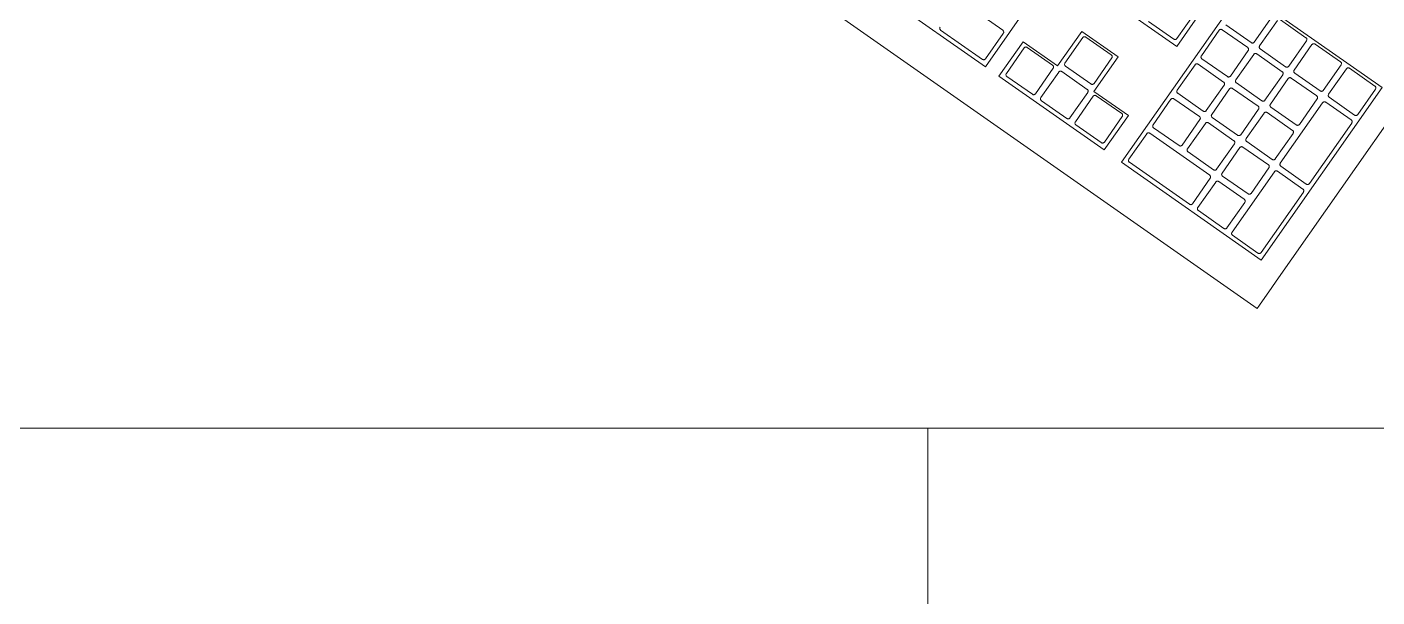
# Model space of a CAD drawing. Header units: inches. Extents: x 1 to 4637, y -664 to 702.
# Drawn here: x 2210.29 to 2234.27, y 376.42 to 386.54 of the extents above; entities that cross this region are included whole.
import ezdxf

# ---------------------------------------------------------------- set-up
doc = ezdxf.new("R2010")
doc.units = ezdxf.units.IN
doc.header["$MEASUREMENT"] = 0
doc.layers.add('I-FURN', color=30, linetype='Continuous', lineweight=9)

# ---------------------------------------------------------------- blocks, each defined once
blk = doc.blocks.new('Desk - Group 1 - No Side Chairs-2319773-New Construction - Tel_Data_Elec Plan')
at = {"layer": 'I-FURN'}
for p, q in [((20, 36), (20, 0)), ((20, 0), (9.648, 0)), ((9.648, 0), (72, 0)), ((14.109, -2.181), (14.15, -2.123)), ((28.985, -12.511), (14.15, -2.123)), ((13.887, -2.498), (14.109, -2.181)), ((10.677, -7.082), (13.811, -2.607)), ((13.811, -2.607), (13.887, -2.498)), ((11.93, -6.048), (14.075, -2.984)), ((13.327, -4.19), (14.079, -3.116)), ((14.075, -2.984), (16.558, -4.723)), ((14.134, -3.107), (14.585, -3.423)), ((14.595, -3.478), (13.843, -4.552)), ((14.369, -4.007), (14.685, -3.554)), ((14.74, -3.545), (15.192, -3.861)), ((14.83, -4.378), (14.378, -4.062)), ((15.201, -3.916), (14.885, -4.368)), ((14.981, -4.436), (15.298, -3.984)), ((15.353, -3.974), (16.417, -4.719)), ((13.788, -4.561), (13.336, -4.245)), ((13.94, -4.619), (14.256, -4.167)), ((14.311, -4.158), (14.762, -4.474)), ((12.469, -5.416), (13.221, -4.342)), ((13.275, -4.332), (13.727, -4.648)), ((14.772, -4.529), (14.456, -4.981)), ((16.055, -5.236), (14.991, -4.491)), ((13.737, -4.703), (12.985, -5.777)), ((13.51, -5.232), (13.827, -4.78)), ((13.882, -4.77), (14.333, -5.086)), ((14.401, -4.99), (13.949, -4.674)), ((16.558, -4.723), (14.413, -7.787)), ((14.552, -5.048), (14.869, -4.596)), ((14.924, -4.587), (15.375, -4.903)), ((16.427, -4.774), (16.11, -5.226)), ((15.385, -4.958), (15.068, -5.41)), ((15.165, -5.478), (15.482, -5.025)), ((15.536, -5.016), (15.988, -5.332)), ((16.436, -5.55), (16.865, -4.938)), ((16.865, -4.938), (18.735, -6.247)), ((14.343, -5.141), (14.026, -5.593)), ((14.123, -5.661), (14.44, -5.209)), ((14.495, -5.199), (14.946, -5.515)), ((15.013, -5.419), (14.562, -5.103)), ((16.545, -5.531), (16.862, -5.079)), ((16.917, -5.069), (17.368, -5.385)), ((12.93, -5.787), (12.478, -5.471)), ((13.081, -5.845), (13.398, -5.393)), ((13.453, -5.383), (13.904, -5.699)), ((13.972, -5.603), (13.52, -5.287)), ((15.998, -5.387), (15.681, -5.839)), ((17.378, -5.44), (17.061, -5.892)), ((17.158, -5.96), (17.475, -5.508)), ((17.53, -5.498), (17.981, -5.814)), ((12.046, -6.02), (12.363, -5.567)), ((12.417, -5.558), (12.869, -5.874)), ((13.914, -5.754), (13.597, -6.206)), ((14.584, -6.032), (14.133, -5.716)), ((14.956, -5.57), (14.639, -6.023)), ((14.736, -6.09), (15.053, -5.638)), ((15.107, -5.628), (15.559, -5.945)), ((15.626, -5.849), (15.175, -5.532)), ((17.049, -5.979), (16.436, -5.55)), ((17.007, -5.902), (16.555, -5.586)), ((12.879, -5.929), (12.562, -6.381)), ((13.03, -5.987), (13.482, -6.303)), ((13.543, -6.216), (13.091, -5.9)), ((13.694, -6.274), (14.011, -5.822)), ((14.066, -5.812), (14.517, -6.128)), ((16.619, -6.592), (17.049, -5.979)), ((17.991, -5.869), (17.674, -6.321)), ((17.771, -6.389), (18.088, -5.937)), ((18.142, -5.927), (18.594, -6.243)), ((14.413, -7.787), (11.93, -6.048)), ((12.507, -6.391), (12.056, -6.074)), ((12.659, -6.449), (12.975, -5.996)), ((14.527, -6.183), (14.21, -6.635)), ((15.197, -6.461), (14.746, -6.145)), ((15.569, -5.999), (15.252, -6.452)), ((16.729, -6.573), (17.046, -6.121)), ((17.101, -6.111), (17.552, -6.427)), ((17.619, -6.331), (17.168, -6.015)), ((13.491, -6.358), (13.175, -6.81)), ((13.271, -6.878), (13.588, -6.426)), ((13.643, -6.416), (14.094, -6.732)), ((14.155, -6.645), (13.704, -6.329)), ((14.307, -6.703), (14.624, -6.251)), ((14.678, -6.241), (15.13, -6.557)), ((16.832, -9.48), (18.977, -6.417)), ((17.694, -6.431), (17.264, -7.044)), ((18.306, -6.86), (17.694, -6.431)), ((18.232, -6.76), (17.781, -6.444)), ((18.604, -6.298), (18.287, -6.75)), ((18.735, -6.247), (18.306, -6.86)), ((18.977, -6.417), (28.201, -12.875)), ((13.12, -6.82), (12.668, -6.504)), ((15.14, -6.612), (14.823, -7.064)), ((17.264, -7.044), (16.619, -6.592)), ((17.19, -6.944), (16.739, -6.628)), ((17.562, -6.482), (17.245, -6.934)), ((18.658, -7.01), (18.974, -6.558)), ((19.029, -6.548), (19.771, -7.068)), ((13.733, -7.249), (13.281, -6.933)), ((14.104, -6.787), (13.787, -7.239)), ((13.884, -7.307), (14.201, -6.855)), ((14.256, -6.845), (14.707, -7.161)), ((14.768, -7.074), (14.317, -6.758)), ((14.72, -8.001), (15.578, -6.776)), ((15.258, -7.369), (15.575, -6.917)), ((15.578, -6.776), (17.448, -8.086)), ((15.63, -6.907), (16.081, -7.223)), ((19.409, -7.584), (18.667, -7.065))]:
    blk.add_line(p, q, dxfattribs=at)
for points in [[(14.079, -3.116), (14.081, -3.113), (14.087, -3.107), (14.098, -3.101), (14.11, -3.099), (14.123, -3.101), (14.13, -3.104), (14.134, -3.107)], [(14.685, -3.554), (14.688, -3.551), (14.693, -3.545), (14.704, -3.539), (14.717, -3.537), (14.729, -3.539), (14.737, -3.542), (14.74, -3.545)], [(15.298, -3.984), (15.3, -3.98), (15.306, -3.974), (15.317, -3.968), (15.329, -3.966), (15.342, -3.968), (15.349, -3.971), (15.353, -3.974)], [(14.256, -4.167), (14.259, -4.164), (14.264, -4.158), (14.275, -4.152), (14.288, -4.15), (14.3, -4.152), (14.308, -4.155), (14.311, -4.158)], [(13.221, -4.342), (13.223, -4.339), (13.229, -4.333), (13.24, -4.327), (13.252, -4.325), (13.265, -4.326), (13.272, -4.33), (13.275, -4.332)], [(13.843, -4.552), (13.84, -4.555), (13.835, -4.561), (13.824, -4.567), (13.811, -4.569), (13.799, -4.567), (13.791, -4.564), (13.788, -4.561)], [(14.885, -4.368), (14.882, -4.371), (14.876, -4.377), (14.865, -4.383), (14.853, -4.385), (14.841, -4.384), (14.833, -4.38), (14.83, -4.378)], [(13.827, -4.78), (13.829, -4.777), (13.835, -4.771), (13.846, -4.765), (13.859, -4.763), (13.871, -4.764), (13.879, -4.768), (13.882, -4.77)], [(14.869, -4.596), (14.871, -4.593), (14.877, -4.587), (14.888, -4.581), (14.9, -4.579), (14.913, -4.581), (14.92, -4.584), (14.924, -4.587)], [(14.456, -4.981), (14.453, -4.984), (14.447, -4.99), (14.436, -4.996), (14.424, -4.998), (14.412, -4.996), (14.404, -4.993), (14.401, -4.99)], [(15.482, -5.025), (15.484, -5.022), (15.49, -5.016), (15.501, -5.01), (15.513, -5.008), (15.526, -5.01), (15.533, -5.013), (15.536, -5.016)], [(14.44, -5.209), (14.442, -5.206), (14.448, -5.2), (14.459, -5.194), (14.471, -5.192), (14.484, -5.193), (14.491, -5.197), (14.495, -5.199)], [(16.11, -5.226), (16.108, -5.229), (16.102, -5.235), (16.091, -5.241), (16.079, -5.244), (16.066, -5.242), (16.059, -5.238), (16.055, -5.236)], [(16.862, -5.079), (16.864, -5.075), (16.87, -5.069), (16.881, -5.063), (16.894, -5.061), (16.906, -5.063), (16.914, -5.067), (16.917, -5.069)], [(13.398, -5.393), (13.4, -5.389), (13.406, -5.383), (13.417, -5.378), (13.429, -5.375), (13.442, -5.377), (13.449, -5.381), (13.453, -5.383)], [(15.068, -5.41), (15.066, -5.413), (15.06, -5.419), (15.049, -5.425), (15.037, -5.427), (15.024, -5.425), (15.017, -5.422), (15.013, -5.419)], [(17.475, -5.508), (17.477, -5.504), (17.483, -5.498), (17.494, -5.493), (17.506, -5.49), (17.519, -5.492), (17.526, -5.496), (17.53, -5.498)], [(12.363, -5.567), (12.365, -5.564), (12.371, -5.558), (12.382, -5.552), (12.394, -5.55), (12.406, -5.552), (12.414, -5.555), (12.417, -5.558)], [(14.026, -5.593), (14.024, -5.597), (14.018, -5.603), (14.007, -5.609), (13.995, -5.611), (13.983, -5.609), (13.975, -5.606), (13.972, -5.603)], [(15.053, -5.638), (15.055, -5.635), (15.061, -5.629), (15.072, -5.623), (15.084, -5.621), (15.097, -5.622), (15.104, -5.626), (15.107, -5.628)], [(12.985, -5.777), (12.982, -5.781), (12.977, -5.786), (12.966, -5.792), (12.953, -5.795), (12.941, -5.793), (12.933, -5.789), (12.93, -5.787)], [(12.975, -5.996), (12.978, -5.993), (12.983, -5.987), (12.994, -5.981), (13.007, -5.979), (13.019, -5.981), (13.027, -5.984), (13.03, -5.987)], [(14.011, -5.822), (14.013, -5.818), (14.019, -5.812), (14.03, -5.807), (14.042, -5.804), (14.055, -5.806), (14.062, -5.81), (14.066, -5.812)], [(15.681, -5.839), (15.679, -5.842), (15.673, -5.848), (15.662, -5.854), (15.65, -5.856), (15.637, -5.855), (15.63, -5.851), (15.626, -5.849)], [(17.061, -5.892), (17.059, -5.896), (17.053, -5.902), (17.042, -5.907), (17.03, -5.91), (17.018, -5.908), (17.01, -5.904), (17.007, -5.902)], [(18.088, -5.937), (18.09, -5.933), (18.096, -5.927), (18.107, -5.922), (18.119, -5.919), (18.132, -5.921), (18.139, -5.925), (18.142, -5.927)], [(13.597, -6.206), (13.595, -6.21), (13.589, -6.216), (13.578, -6.221), (13.566, -6.224), (13.554, -6.222), (13.546, -6.218), (13.543, -6.216)], [(14.639, -6.023), (14.637, -6.026), (14.631, -6.032), (14.62, -6.038), (14.608, -6.04), (14.595, -6.038), (14.588, -6.035), (14.584, -6.032)], [(14.624, -6.251), (14.626, -6.247), (14.632, -6.241), (14.643, -6.236), (14.655, -6.233), (14.667, -6.235), (14.675, -6.239), (14.678, -6.241)], [(17.046, -6.121), (17.048, -6.117), (17.054, -6.111), (17.065, -6.105), (17.077, -6.103), (17.09, -6.105), (17.097, -6.108), (17.101, -6.111)], [(12.562, -6.381), (12.56, -6.384), (12.554, -6.39), (12.543, -6.396), (12.531, -6.398), (12.518, -6.397), (12.51, -6.393), (12.507, -6.391)], [(13.588, -6.426), (13.59, -6.422), (13.596, -6.416), (13.607, -6.41), (13.619, -6.408), (13.632, -6.41), (13.639, -6.413), (13.643, -6.416)], [(15.252, -6.452), (15.25, -6.455), (15.244, -6.461), (15.233, -6.467), (15.221, -6.469), (15.208, -6.467), (15.201, -6.464), (15.197, -6.461)], [(17.674, -6.321), (17.672, -6.325), (17.666, -6.331), (17.655, -6.337), (17.643, -6.339), (17.63, -6.337), (17.623, -6.333), (17.619, -6.331)], [(14.21, -6.635), (14.208, -6.639), (14.202, -6.645), (14.191, -6.65), (14.179, -6.653), (14.166, -6.651), (14.159, -6.647), (14.155, -6.645)], [(18.974, -6.558), (18.977, -6.554), (18.983, -6.548), (18.994, -6.543), (19.006, -6.54), (19.018, -6.542), (19.026, -6.546), (19.029, -6.548)], [(13.175, -6.81), (13.172, -6.813), (13.167, -6.819), (13.156, -6.825), (13.143, -6.827), (13.131, -6.826), (13.123, -6.822), (13.12, -6.82)], [(14.201, -6.855), (14.203, -6.851), (14.209, -6.845), (14.22, -6.839), (14.232, -6.837), (14.245, -6.839), (14.252, -6.843), (14.256, -6.845)], [(15.575, -6.917), (15.577, -6.914), (15.583, -6.908), (15.594, -6.902), (15.606, -6.9), (15.619, -6.901), (15.626, -6.905), (15.63, -6.907)], [(17.245, -6.934), (17.243, -6.937), (17.237, -6.943), (17.226, -6.949), (17.214, -6.951), (17.201, -6.95), (17.194, -6.946), (17.19, -6.944)], [(18.287, -6.75), (18.285, -6.754), (18.279, -6.76), (18.268, -6.766), (18.255, -6.768), (18.243, -6.766), (18.235, -6.762), (18.232, -6.76)], [(14.823, -7.064), (14.821, -7.068), (14.815, -7.074), (14.804, -7.08), (14.792, -7.082), (14.779, -7.08), (14.771, -7.076), (14.768, -7.074)]]:
    blk.add_open_spline(points, degree=3, dxfattribs=at)
for points, knots in [([(14.585, -3.423), (14.588, -3.425), (14.594, -3.431), (14.601, -3.444), (14.603, -3.461), (14.598, -3.473), (14.595, -3.478)], [0, 0, 0, 0, 0.2, 0.4, 0.7, 1, 1, 1, 1]), ([(14.378, -4.062), (14.375, -4.059), (14.369, -4.053), (14.362, -4.04), (14.36, -4.024), (14.365, -4.012), (14.369, -4.007)], [0, 0, 0, 0, 0.2, 0.4, 0.7, 1, 1, 1, 1]), ([(15.192, -3.861), (15.195, -3.863), (15.201, -3.869), (15.208, -3.882), (15.209, -3.899), (15.205, -3.911), (15.201, -3.916)], [0, 0, 0, 0, 0.2, 0.4, 0.7, 1, 1, 1, 1]), ([(13.336, -4.245), (13.333, -4.243), (13.327, -4.237), (13.32, -4.224), (13.319, -4.207), (13.323, -4.195), (13.327, -4.19)], [0, 0, 0, 0, 0.2, 0.4, 0.7, 1, 1, 1, 1]), ([(14.762, -4.474), (14.766, -4.476), (14.772, -4.482), (14.779, -4.495), (14.78, -4.512), (14.776, -4.523), (14.772, -4.529)], [0, 0, 0, 0, 0.2, 0.4, 0.7, 1, 1, 1, 1]), ([(14.991, -4.491), (14.988, -4.488), (14.982, -4.482), (14.975, -4.469), (14.973, -4.453), (14.978, -4.441), (14.981, -4.436)], [0, 0, 0, 0, 0.2, 0.4, 0.7, 1, 1, 1, 1]), ([(13.727, -4.648), (13.73, -4.651), (13.736, -4.657), (13.743, -4.67), (13.745, -4.686), (13.74, -4.698), (13.737, -4.703)], [0, 0, 0, 0, 0.2, 0.4, 0.7, 1, 1, 1, 1]), ([(13.949, -4.674), (13.946, -4.672), (13.94, -4.666), (13.933, -4.653), (13.931, -4.636), (13.936, -4.624), (13.94, -4.619)], [0, 0, 0, 0, 0.2, 0.4, 0.7, 1, 1, 1, 1]), ([(16.417, -4.719), (16.42, -4.721), (16.426, -4.727), (16.433, -4.74), (16.435, -4.757), (16.43, -4.769), (16.427, -4.774)], [0, 0, 0, 0, 0.2, 0.4, 0.7, 1, 1, 1, 1]), ([(15.375, -4.903), (15.379, -4.905), (15.385, -4.911), (15.391, -4.924), (15.393, -4.941), (15.388, -4.953), (15.385, -4.958)], [0, 0, 0, 0, 0.2, 0.4, 0.7, 1, 1, 1, 1]), ([(13.52, -5.287), (13.517, -5.285), (13.511, -5.279), (13.505, -5.269), (13.503, -5.258), (13.503, -5.246), (13.507, -5.237), (13.51, -5.232)], [0, 0, 0, 0, 0.2, 0.4, 0.55, 0.7, 1, 1, 1, 1]), ([(14.333, -5.086), (14.337, -5.089), (14.343, -5.095), (14.35, -5.108), (14.351, -5.124), (14.347, -5.136), (14.343, -5.141)], [0, 0, 0, 0, 0.2, 0.4, 0.7, 1, 1, 1, 1]), ([(14.562, -5.103), (14.559, -5.101), (14.553, -5.095), (14.546, -5.082), (14.544, -5.065), (14.549, -5.054), (14.552, -5.048)], [0, 0, 0, 0, 0.2, 0.4, 0.7, 1, 1, 1, 1]), ([(12.478, -5.471), (12.475, -5.468), (12.469, -5.462), (12.463, -5.452), (12.461, -5.442), (12.462, -5.43), (12.465, -5.421), (12.469, -5.416)], [0, 0, 0, 0, 0.2, 0.4, 0.55, 0.7, 1, 1, 1, 1]), ([(14.946, -5.515), (14.95, -5.518), (14.956, -5.524), (14.962, -5.537), (14.964, -5.554), (14.959, -5.565), (14.956, -5.57)], [0, 0, 0, 0, 0.2, 0.4, 0.7, 1, 1, 1, 1]), ([(15.175, -5.532), (15.171, -5.53), (15.165, -5.524), (15.158, -5.511), (15.157, -5.494), (15.161, -5.483), (15.165, -5.478)], [0, 0, 0, 0, 0.2, 0.4, 0.7, 1, 1, 1, 1]), ([(15.988, -5.332), (15.991, -5.334), (15.997, -5.34), (16.004, -5.353), (16.006, -5.37), (16.001, -5.382), (15.998, -5.387)], [0, 0, 0, 0, 0.2, 0.4, 0.7, 1, 1, 1, 1]), ([(17.368, -5.385), (17.372, -5.388), (17.378, -5.393), (17.385, -5.406), (17.386, -5.423), (17.382, -5.435), (17.378, -5.44)], [0, 0, 0, 0, 0.2, 0.4, 0.7, 1, 1, 1, 1]), ([(13.904, -5.699), (13.908, -5.702), (13.914, -5.707), (13.919, -5.718), (13.921, -5.728), (13.921, -5.74), (13.918, -5.749), (13.914, -5.754)], [0, 0, 0, 0, 0.2, 0.4, 0.55, 0.7, 1, 1, 1, 1]), ([(14.133, -5.716), (14.129, -5.714), (14.123, -5.708), (14.118, -5.698), (14.116, -5.687), (14.116, -5.675), (14.12, -5.666), (14.123, -5.661)], [0, 0, 0, 0, 0.2, 0.4, 0.55, 0.7, 1, 1, 1, 1]), ([(16.555, -5.586), (16.552, -5.583), (16.546, -5.578), (16.539, -5.565), (16.537, -5.548), (16.542, -5.536), (16.545, -5.531)], [0, 0, 0, 0, 0.2, 0.4, 0.7, 1, 1, 1, 1]), ([(12.869, -5.874), (12.872, -5.876), (12.878, -5.882), (12.884, -5.892), (12.886, -5.903), (12.886, -5.915), (12.882, -5.924), (12.879, -5.929)], [0, 0, 0, 0, 0.2, 0.4, 0.55, 0.7, 1, 1, 1, 1]), ([(13.091, -5.9), (13.088, -5.897), (13.082, -5.891), (13.076, -5.881), (13.074, -5.871), (13.074, -5.859), (13.078, -5.85), (13.081, -5.845)], [0, 0, 0, 0, 0.2, 0.4, 0.55, 0.7, 1, 1, 1, 1]), ([(15.559, -5.945), (15.562, -5.947), (15.568, -5.953), (15.575, -5.966), (15.577, -5.983), (15.572, -5.994), (15.569, -5.999)], [0, 0, 0, 0, 0.2, 0.4, 0.7, 1, 1, 1, 1]), ([(17.168, -6.015), (17.164, -6.012), (17.158, -6.007), (17.152, -5.994), (17.15, -5.977), (17.155, -5.965), (17.158, -5.96)], [0, 0, 0, 0, 0.2, 0.4, 0.7, 1, 1, 1, 1]), ([(17.981, -5.814), (17.985, -5.817), (17.991, -5.822), (17.997, -5.835), (17.999, -5.852), (17.994, -5.864), (17.991, -5.869)], [0, 0, 0, 0, 0.2, 0.4, 0.7, 1, 1, 1, 1]), ([(12.056, -6.074), (12.052, -6.072), (12.046, -6.066), (12.041, -6.056), (12.039, -6.046), (12.039, -6.033), (12.042, -6.025), (12.046, -6.02)], [0, 0, 0, 0, 0.2, 0.4, 0.55, 0.7, 1, 1, 1, 1]), ([(14.517, -6.128), (14.521, -6.131), (14.527, -6.136), (14.532, -6.147), (14.534, -6.157), (14.534, -6.169), (14.53, -6.178), (14.527, -6.183)], [0, 0, 0, 0, 0.2, 0.4, 0.55, 0.7, 1, 1, 1, 1]), ([(14.746, -6.145), (14.742, -6.143), (14.736, -6.137), (14.731, -6.127), (14.729, -6.117), (14.729, -6.104), (14.732, -6.095), (14.736, -6.09)], [0, 0, 0, 0, 0.2, 0.4, 0.55, 0.7, 1, 1, 1, 1]), ([(12.668, -6.504), (12.665, -6.501), (12.659, -6.495), (12.653, -6.485), (12.651, -6.475), (12.652, -6.462), (12.655, -6.454), (12.659, -6.449)], [0, 0, 0, 0, 0.2, 0.4, 0.55, 0.7, 1, 1, 1, 1]), ([(13.482, -6.303), (13.485, -6.305), (13.491, -6.311), (13.496, -6.321), (13.499, -6.332), (13.498, -6.344), (13.495, -6.353), (13.491, -6.358)], [0, 0, 0, 0, 0.2, 0.4, 0.55, 0.7, 1, 1, 1, 1]), ([(13.704, -6.329), (13.7, -6.326), (13.694, -6.321), (13.689, -6.31), (13.687, -6.3), (13.687, -6.288), (13.691, -6.279), (13.694, -6.274)], [0, 0, 0, 0, 0.2, 0.4, 0.55, 0.7, 1, 1, 1, 1]), ([(17.552, -6.427), (17.555, -6.429), (17.562, -6.435), (17.568, -6.448), (17.57, -6.465), (17.565, -6.477), (17.562, -6.482)], [0, 0, 0, 0, 0.2, 0.4, 0.7, 1, 1, 1, 1]), ([(17.781, -6.444), (17.777, -6.442), (17.771, -6.436), (17.764, -6.423), (17.763, -6.406), (17.767, -6.394), (17.771, -6.389)], [0, 0, 0, 0, 0.2, 0.4, 0.7, 1, 1, 1, 1]), ([(18.594, -6.243), (18.597, -6.246), (18.603, -6.251), (18.61, -6.264), (18.612, -6.281), (18.607, -6.293), (18.604, -6.298)], [0, 0, 0, 0, 0.2, 0.4, 0.7, 1, 1, 1, 1]), ([(14.317, -6.758), (14.313, -6.755), (14.307, -6.75), (14.302, -6.739), (14.3, -6.729), (14.3, -6.717), (14.303, -6.708), (14.307, -6.703)], [0, 0, 0, 0, 0.2, 0.4, 0.55, 0.7, 1, 1, 1, 1]), ([(15.13, -6.557), (15.133, -6.56), (15.139, -6.566), (15.145, -6.576), (15.147, -6.586), (15.147, -6.598), (15.143, -6.607), (15.14, -6.612)], [0, 0, 0, 0, 0.2, 0.4, 0.55, 0.7, 1, 1, 1, 1]), ([(16.739, -6.628), (16.735, -6.625), (16.729, -6.619), (16.723, -6.606), (16.721, -6.59), (16.726, -6.578), (16.729, -6.573)], [0, 0, 0, 0, 0.2, 0.4, 0.7, 1, 1, 1, 1]), ([(13.281, -6.933), (13.278, -6.93), (13.272, -6.924), (13.266, -6.914), (13.264, -6.904), (13.264, -6.891), (13.268, -6.883), (13.271, -6.878)], [0, 0, 0, 0, 0.2, 0.4, 0.55, 0.7, 1, 1, 1, 1]), ([(14.094, -6.732), (14.098, -6.734), (14.104, -6.74), (14.109, -6.751), (14.111, -6.761), (14.111, -6.773), (14.108, -6.782), (14.104, -6.787)], [0, 0, 0, 0, 0.2, 0.4, 0.55, 0.7, 1, 1, 1, 1]), ([(18.667, -7.065), (18.664, -7.063), (18.658, -7.057), (18.651, -7.044), (18.65, -7.027), (18.654, -7.015), (18.658, -7.01)], [0, 0, 0, 0, 0.2, 0.4, 0.7, 1, 1, 1, 1]), ([(19.771, -7.068), (19.774, -7.07), (19.78, -7.076), (19.787, -7.089), (19.789, -7.105), (19.784, -7.117), (19.781, -7.122)], [0, 0, 0, 0, 0.2, 0.4, 0.7, 1, 1, 1, 1])]:
    blk.add_open_spline(points, degree=3, knots=knots, dxfattribs=at)

msp = doc.modelspace()

# ---------------------------------------------------------------- block references
at = {"layer": 'I-FURN', "rotation": 180}
msp.add_blockref('Desk - Group 1 - No Side Chairs-2319773-New Construction - Tel_Data_Elec Plan', (2246.286, 379.419), dxfattribs=at)

doc.saveas('drawing.dxf')
